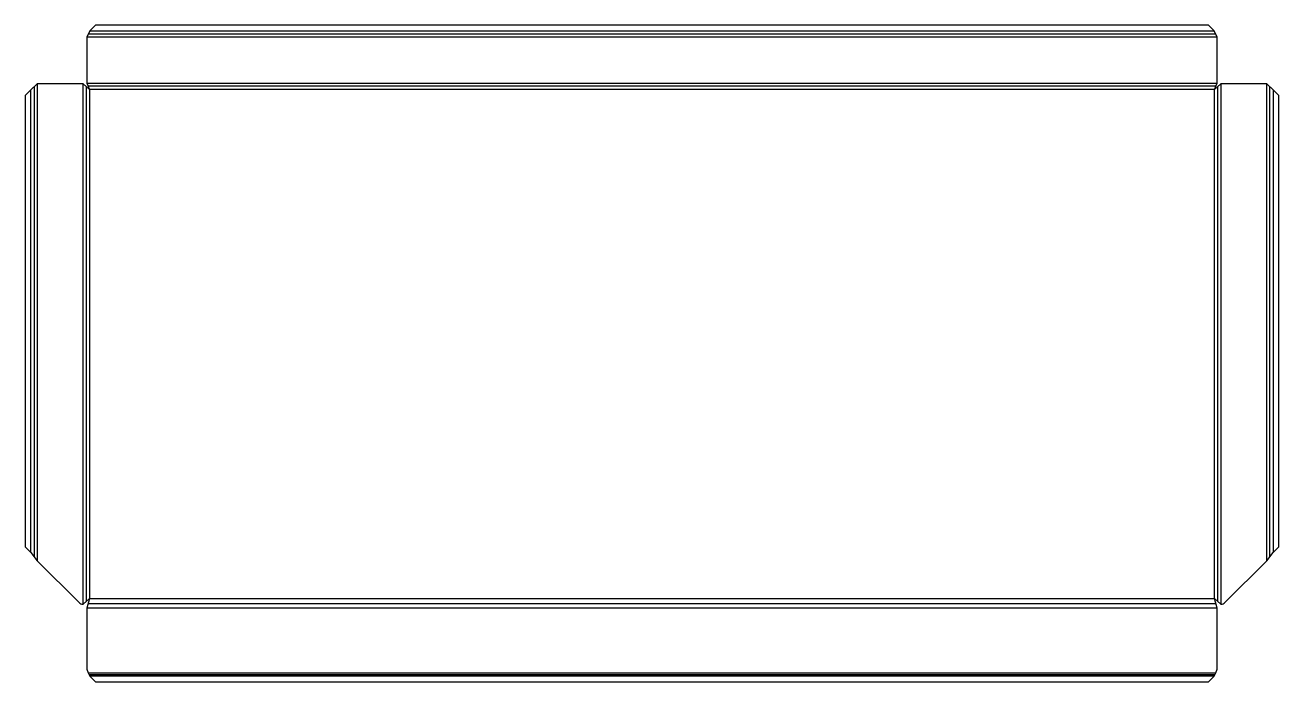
# Model space of a CAD drawing. Header units: millimetres. Extents: x -25 to 413, y 0 to 230.
import ezdxf

# ---------------------------------------------------------------- set-up
doc = ezdxf.new("R2010")
doc.units = ezdxf.units.MM

msp = doc.modelspace()

# ---------------------------------------------------------------- linework, layer by layer
at = {"layer": 'BEND'}
for p, q in [((391.34, 226.54, 0), (-2.49, 226.54, 0)), ((-21.46, 208.12, 0), (-21.46, 43.77, 0)), ((-3.2, 208.15, 0), (-3.2, 28.15, 0)), ((391.38, 208.28, 0), (-2.52, 208.28, 0)), ((392.06, 28.15, 0), (392.06, 208.15, 0)), ((410.32, 43.77, 0), (410.32, 208.12, 0)), ((-2.52, 27.45, 0), (391.38, 27.45, 0)), ((-2.26, 2.57, 0), (391.12, 2.57, 0))]:
    msp.add_line(p, q, dxfattribs=at)
at = {"layer": 'BEND_EXTENT'}
for p, q in [((391.83, 225.41, 0), (-2.97, 225.41, 0)), ((-2, 227.68, 0), (390.86, 227.68, 0)), ((-22.59, 45.22, 0), (-22.59, 207.08, 0)), ((-20.33, 209.15, 0), (-20.33, 42.32, 0)), ((-4.33, 27.15, 0), (-4.33, 209.15, 0)), ((-2.97, 209.41, 0), (391.83, 209.41, 0)), ((393.19, 209.15, 0), (393.19, 27.15, 0)), ((409.19, 42.32, 0), (409.19, 209.15, 0)), ((411.45, 207.08, 0), (411.45, 45.22, 0)), ((391.83, 25.76, 0), (-2.97, 25.76, 0)), ((-2.52, 3.13, 0), (391.38, 3.13, 0)), ((390.86, 2, 0), (-2, 2, 0))]:
    msp.add_line(p, q, dxfattribs=at)
msp.add_lwpolyline([(-2.07, 207.15), (-2.07, 29.15), (390.93, 29.15), (390.93, 207.15)], close=True, dxfattribs=at)
at = {"layer": 'OUTER_PROFILES'}
msp.add_lwpolyline([(391.38, 3.13), (391.83, 4.42), (391.83, 25.76), (390.93, 29.15), (393.19, 27.15, 0.198912), (394.61, 27.74), (409.19, 42.32), (411.45, 45.22), (413.45, 47.22), (413.45, 205.08), (411.45, 207.08), (409.19, 209.15), (393.19, 209.15), (390.93, 207.15), (391.83, 209.41), (391.83, 225.41), (390.86, 227.68), (388.86, 229.68), (0, 229.68), (-2, 227.68), (-2.97, 225.41), (-2.97, 209.41), (-2.07, 207.15), (-4.33, 209.15), (-20.33, 209.15), (-22.59, 207.08), (-24.59, 205.08), (-24.59, 47.22), (-22.59, 45.22), (-20.33, 42.32), (-5.75, 27.74, 0.198912), (-4.33, 27.15), (-2.07, 29.15), (-2.97, 25.76), (-2.97, 4.42), (-2.52, 3.13), (-2, 2), (0, 0), (388.86, 0), (390.86, 2)], format="xyb", close=True, dxfattribs=at)

doc.saveas('drawing.dxf')
